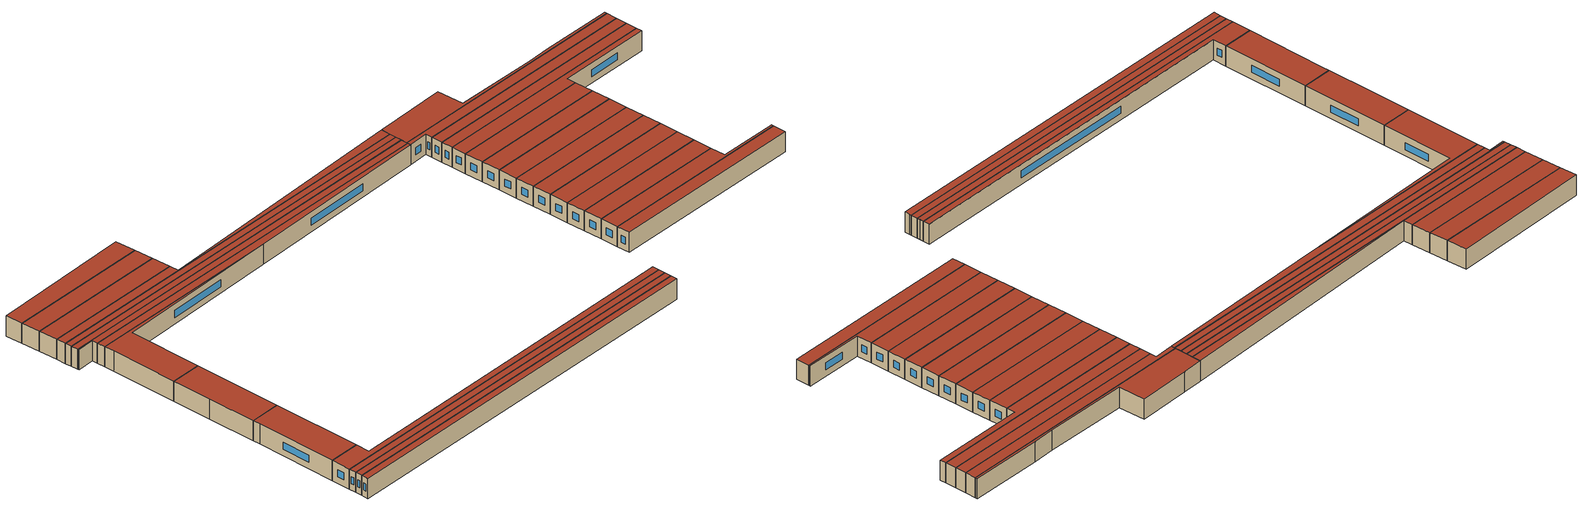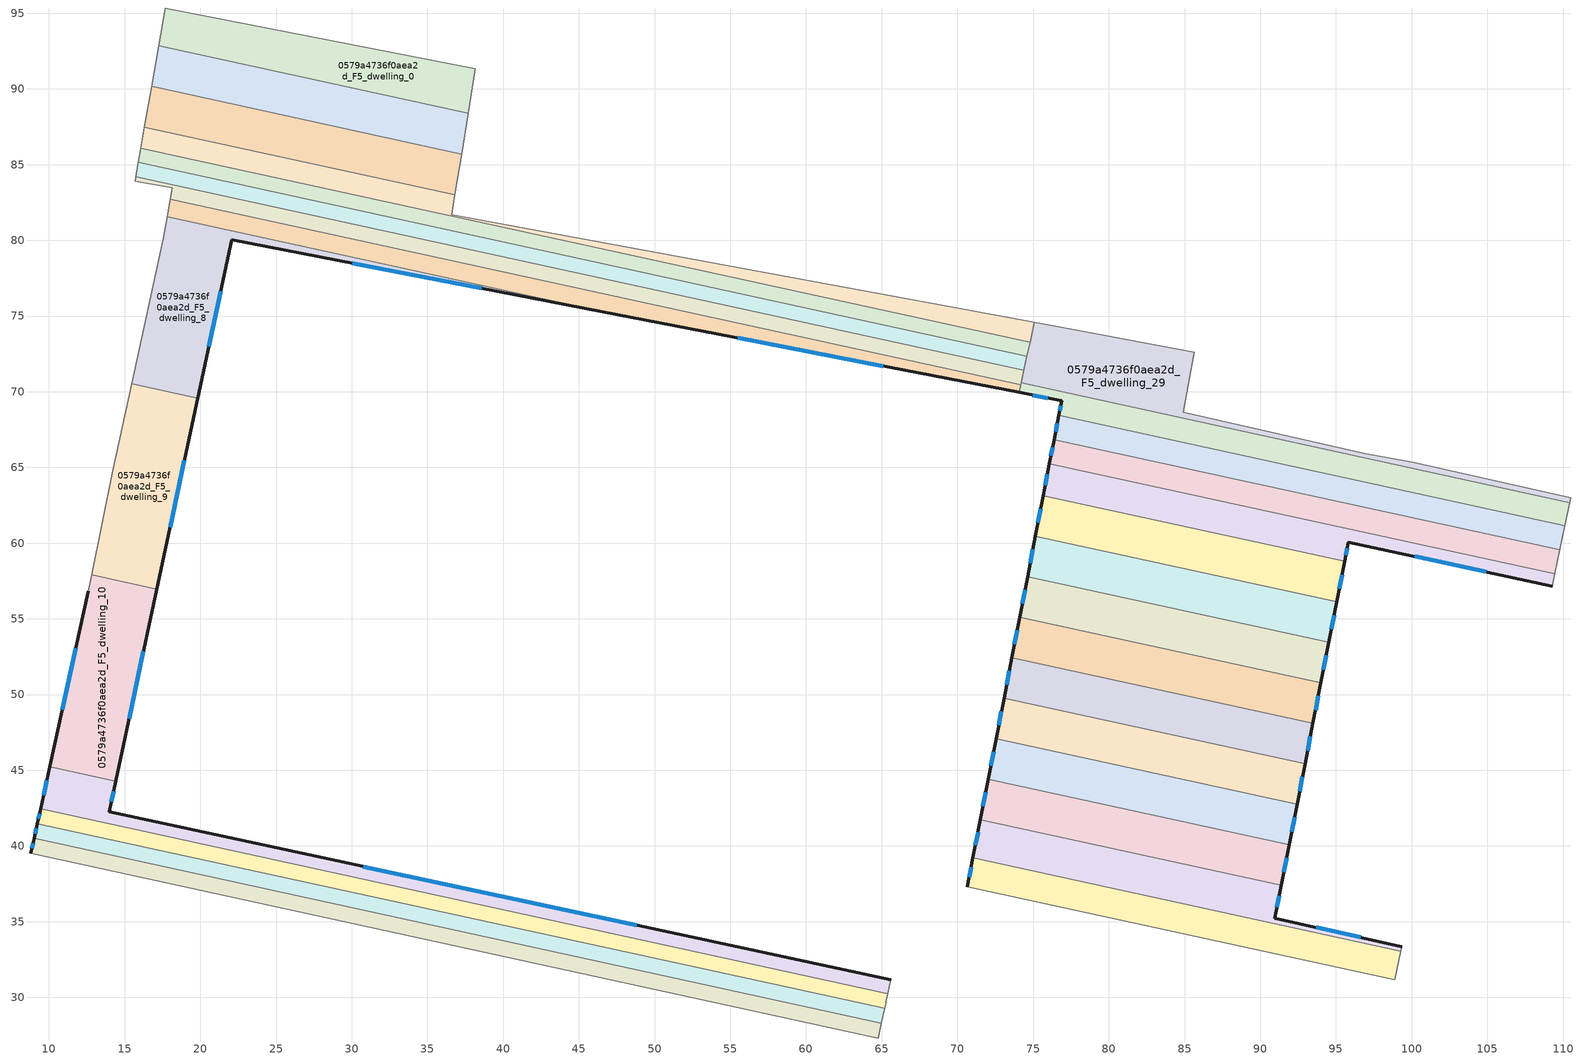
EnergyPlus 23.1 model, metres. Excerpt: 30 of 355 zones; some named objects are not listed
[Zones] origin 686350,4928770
0579a4736f0aea2d_F5_dwelling_0
 floor to 0579a4736f0aea2d_F4_dwelling_0 (EU_floor_Construction): 38.16,91.35 37.69,88.41 17.25,92.87 17.68,95.35 z15
 wall to 0579a4736f0aea2d_F5_dwelling_1 (EU_wall_Construction): 17.25,92.87 37.69,88.41 z15:18
 wall adiabatic (EU_wall_Construction): 37.69,88.41 38.16,91.35 17.68,95.35 17.25,92.87 z15:18
 roof outside (EU_roof_Construction): 37.69,88.41 38.16,91.35 17.68,95.35 17.25,92.87 z18
0579a4736f0aea2d_F5_dwelling_1
 floor to 0579a4736f0aea2d_F4_dwelling_1 (EU_floor_Construction): 37.69,88.41 37.25,85.7 16.78,90.17 17.25,92.87 z15
 wall to 0579a4736f0aea2d_F5_dwelling_2 (EU_wall_Construction): 16.78,90.17 37.25,85.7 z15:18
 wall adiabatic (EU_wall_Construction): 17.25,92.87 16.78,90.17 / 37.25,85.7 37.69,88.41 z15:18
 roof outside (EU_roof_Construction): 37.25,85.7 37.69,88.41 17.25,92.87 16.78,90.17 z18
0579a4736f0aea2d_F5_dwelling_10
 floor to 0579a4736f0aea2d_F4_dwelling_10 (EU_floor_Construction): 17.13,56.97 14.41,44.29 10.06,45.24 12.6,56.82 12.82,57.91 z15
 wall outside (EU_wall_Construction): 14.41,44.29 17.13,56.97 / 12.6,56.82 10.06,45.24 z15:18
 wall adiabatic (EU_wall_Construction): 12.82,57.91 12.6,56.82 z15:18
 wall to 0579a4736f0aea2d_F5_dwelling_9 (EU_wall_Construction): 17.13,56.97 12.82,57.91 z15:18
 wall to 0579a4736f0aea2d_F5_dwelling_11 (EU_wall_Construction): 10.06,45.24 14.41,44.29 z15:18
 window (EU_Window_Construction): 15.29,48.41 16.24,52.85 / 11.77,53.05 10.88,49 z15.98:17.02
 roof outside (EU_roof_Construction): 14.41,44.29 17.13,56.97 12.82,57.91 12.6,56.82 10.06,45.24 z18
0579a4736f0aea2d_F5_dwelling_11
 floor to 0579a4736f0aea2d_F4_dwelling_11 (EU_floor_Construction): 65.61,31.16 65.41,30.25 9.44,42.46 10.06,45.24 14.41,44.29 13.97,42.25 z15
 wall outside (EU_wall_Construction): 10.06,45.24 9.44,42.46 / 65.61,31.16 13.97,42.25 14.41,44.29 z15:18
 wall to 0579a4736f0aea2d_F5_dwelling_12 (EU_wall_Construction): 9.44,42.46 65.41,30.25 z15:18
 wall to 0579a4736f0aea2d_F5_dwelling_48 (EU_wall_Construction): 65.41,30.25 65.61,31.16 z15:18
 window (EU_Window_Construction): 9.86,44.33 9.64,43.36 / 14.11,42.91 14.26,43.62 / 48.81,34.77 30.76,38.64 z15.98:17.02
 roof outside (EU_roof_Construction): 65.41,30.25 65.61,31.16 13.97,42.25 14.41,44.29 10.06,45.24 9.44,42.46 z18
0579a4736f0aea2d_F5_dwelling_12
 floor to 0579a4736f0aea2d_F4_dwelling_12 (EU_floor_Construction): 65.41,30.25 65.2,29.27 9.23,41.48 9.44,42.46 z15
 wall outside (EU_wall_Construction): 9.44,42.46 9.23,41.48 z15:18
 wall to 0579a4736f0aea2d_F5_dwelling_13 (EU_wall_Construction): 9.23,41.48 65.2,29.27 z15:18
 wall to 0579a4736f0aea2d_F5_dwelling_49 (EU_wall_Construction): 65.2,29.27 65.28,29.67 z15:18
 wall to 0579a4736f0aea2d_F5_dwelling_48 (EU_wall_Construction): 65.28,29.68 65.41,30.25 z15:18
 window (EU_Window_Construction): 9.38,42.14 9.3,41.8 z15.98:17.02
 roof outside (EU_roof_Construction): 65.2,29.27 65.41,30.25 9.44,42.46 9.23,41.48 z18
0579a4736f0aea2d_F5_dwelling_13
 floor to 0579a4736f0aea2d_F4_dwelling_13 (EU_floor_Construction): 65.2,29.27 64.98,28.29 9.02,40.5 9.23,41.48 z15
 wall outside (EU_wall_Construction): 9.23,41.48 9.02,40.5 z15:18
 wall to 0579a4736f0aea2d_F5_dwelling_14 (EU_wall_Construction): 9.02,40.5 64.98,28.29 z15:18
 wall to 0579a4736f0aea2d_F5_dwelling_49 (EU_wall_Construction): 64.98,28.29 65.2,29.27 z15:18
 window (EU_Window_Construction): 9.16,41.16 9.09,40.82 z15.98:17.02
 roof outside (EU_roof_Construction): 64.98,28.29 65.2,29.27 9.23,41.48 9.02,40.5 z18
0579a4736f0aea2d_F5_dwelling_14
 floor to 0579a4736f0aea2d_F4_dwelling_14 (EU_floor_Construction): 64.98,28.29 64.77,27.32 8.8,39.52 9.02,40.5 z15
 wall outside (EU_wall_Construction): 9.02,40.5 8.8,39.52 z15:18
 wall to 0579a4736f0aea2d_F5_dwelling_15 (EU_wall_Construction): 8.8,39.52 64.77,27.32 z15:18
 wall to 0579a4736f0aea2d_F5_dwelling_50 (EU_wall_Construction): 64.77,27.32 64.91,27.97 z15:18
 wall to 0579a4736f0aea2d_F5_dwelling_49 (EU_wall_Construction): 64.91,27.97 64.98,28.29 z15:18
 window (EU_Window_Construction): 8.95,40.18 8.87,39.84 z15.98:17.02
 roof outside (EU_roof_Construction): 64.77,27.32 64.98,28.29 9.02,40.5 8.8,39.52 z18
0579a4736f0aea2d_F5_dwelling_2
 floor to 0579a4736f0aea2d_F4_dwelling_2 (EU_floor_Construction): 37.25,85.7 36.82,83 16.31,87.47 16.78,90.17 z15
 wall to 0579a4736f0aea2d_F5_dwelling_3 (EU_wall_Construction): 16.31,87.47 36.82,83 z15:18
 wall adiabatic (EU_wall_Construction): 16.78,90.17 16.31,87.47 / 36.82,83 37.25,85.7 z15:18
 roof outside (EU_roof_Construction): 36.82,83 37.25,85.7 16.78,90.17 16.31,87.47 z18
0579a4736f0aea2d_F5_dwelling_29
 floor to 0579a4736f0aea2d_F4_dwelling_29 (EU_floor_Construction): 110.51,63 110.44,62.68 74.21,70.58 75.08,74.6 78.08,74.04 85.65,72.62 84.92,68.66 96.97,65.89 100.09,65.36 z15
 wall adiabatic (EU_wall_Construction): 110.44,62.68 110.51,63 100.09,65.36 96.97,65.89 84.92,68.66 85.65,72.62 78.08,74.04 75.08,74.6 z15:18
 wall to 0579a4736f0aea2d_F5_dwelling_30 (EU_wall_Construction): 74.21,70.58 110.44,62.68 z15:18
 wall to 0579a4736f0aea2d_F5_dwelling_3 (EU_wall_Construction): 75.08,74.6 74.8,73.28 z15:18
 wall to 0579a4736f0aea2d_F5_dwelling_6 (EU_wall_Construction): 74.39,71.42 74.21,70.58 z15:18
 wall to 0579a4736f0aea2d_F5_dwelling_5 (EU_wall_Construction): 74.59,72.35 74.39,71.42 z15:18
 wall to 0579a4736f0aea2d_F5_dwelling_4 (EU_wall_Construction): 74.8,73.28 74.59,72.35 z15:18
 roof outside (EU_roof_Construction): 110.44,62.68 110.51,63 100.09,65.36 96.97,65.89 84.92,68.66 85.65,72.62 78.08,74.04 75.08,74.6 74.21,70.58 z18
0579a4736f0aea2d_F5_dwelling_3
 floor to 0579a4736f0aea2d_F4_dwelling_3 (EU_floor_Construction): 75.08,74.6 74.8,73.28 16.07,86.09 16.31,87.47 36.82,83 36.61,81.7 z15
 wall adiabatic (EU_wall_Construction): 16.31,87.47 16.07,86.09 / 75.08,74.6 36.61,81.7 36.82,83 z15:18
 wall to 0579a4736f0aea2d_F5_dwelling_4 (EU_wall_Construction): 16.07,86.09 74.8,73.28 z15:18
 roof outside (EU_roof_Construction): 74.8,73.28 75.08,74.6 36.61,81.7 36.82,83 16.31,87.47 16.07,86.09 z18
0579a4736f0aea2d_F5_dwelling_30
 floor to 0579a4736f0aea2d_F4_dwelling_30 (EU_floor_Construction): 110.44,62.68 110.12,61.14 76.7,68.43 76.89,69.41 74.07,69.95 74.21,70.58 z15
 wall outside (EU_wall_Construction): 74.07,69.95 76.89,69.41 76.7,68.43 z15:18
 wall adiabatic (EU_wall_Construction): 110.12,61.14 110.44,62.68 z15:18
 wall to 0579a4736f0aea2d_F5_dwelling_31 (EU_wall_Construction): 76.7,68.43 110.12,61.14 z15:18
 wall to 0579a4736f0aea2d_F5_dwelling_7 (EU_wall_Construction): 74.18,70.45 74.07,69.95 z15:18
 wall to 0579a4736f0aea2d_F5_dwelling_6 (EU_wall_Construction): 74.21,70.58 74.18,70.45 z15:18
 window (EU_Window_Construction): 74.99,69.78 75.97,69.58 / 76.82,69.09 76.76,68.75 z15.98:17.02
 roof outside (EU_roof_Construction): 110.12,61.14 110.44,62.68 74.21,70.58 74.07,69.95 76.89,69.41 76.7,68.43 z18
0579a4736f0aea2d_F5_dwelling_31
 floor to 0579a4736f0aea2d_F4_dwelling_31 (EU_floor_Construction): 110.12,61.14 109.79,59.55 76.39,66.84 76.7,68.43 z15
 wall outside (EU_wall_Construction): 76.7,68.43 76.39,66.84 z15:18
 wall adiabatic (EU_wall_Construction): 109.79,59.55 110.12,61.14 z15:18
 wall to 0579a4736f0aea2d_F5_dwelling_32 (EU_wall_Construction): 76.39,66.84 109.79,59.55 z15:18
 window (EU_Window_Construction): 76.6,67.92 76.49,67.36 z15.98:17.02
 roof outside (EU_roof_Construction): 109.79,59.55 110.12,61.14 76.7,68.43 76.39,66.84 z18
0579a4736f0aea2d_F5_dwelling_32
 floor to 0579a4736f0aea2d_F4_dwelling_32 (EU_floor_Construction): 109.79,59.55 109.46,57.97 76.08,65.25 76.39,66.84 z15
 wall outside (EU_wall_Construction): 76.39,66.84 76.08,65.25 z15:18
 wall adiabatic (EU_wall_Construction): 109.46,57.97 109.79,59.55 z15:18
 wall to 0579a4736f0aea2d_F5_dwelling_33 (EU_wall_Construction): 76.08,65.25 109.46,57.97 z15:18
 window (EU_Window_Construction): 76.29,66.32 76.18,65.77 z15.98:17.02
 roof outside (EU_roof_Construction): 109.46,57.97 109.79,59.55 76.39,66.84 76.08,65.25 z18
0579a4736f0aea2d_F5_dwelling_33
 floor to 0579a4736f0aea2d_F4_dwelling_33 (EU_floor_Construction): 109.46,57.97 109.3,57.16 95.83,60.07 95.58,58.79 75.67,63.14 76.08,65.25 z15
 wall outside (EU_wall_Construction): 76.08,65.25 75.67,63.14 / 95.58,58.79 95.83,60.07 109.3,57.16 z15:18
 wall to 0579a4736f0aea2d_F5_dwelling_34 (EU_wall_Construction): 75.67,63.14 95.58,58.79 z15:18
 wall adiabatic (EU_wall_Construction): 109.3,57.16 109.46,57.97 z15:18
 window (EU_Window_Construction): 75.95,64.56 75.8,63.82 / 100.21,59.12 104.92,58.1 / 95.66,59.21 95.75,59.65 z15.98:17.02
 roof outside (EU_roof_Construction): 109.3,57.16 109.46,57.97 76.08,65.25 75.67,63.14 95.58,58.79 95.83,60.07 z18
0579a4736f0aea2d_F5_dwelling_34
 floor to 0579a4736f0aea2d_F4_dwelling_34 (EU_floor_Construction): 95.58,58.79 95.05,56.12 75.15,60.46 75.67,63.14 z15
 wall outside (EU_wall_Construction): 95.05,56.12 95.58,58.79 / 75.67,63.14 75.15,60.46 z15:18
 wall to 0579a4736f0aea2d_F5_dwelling_35 (EU_wall_Construction): 75.15,60.46 95.05,56.12 z15:18
 window (EU_Window_Construction): 95.22,56.99 95.41,57.93 / 75.5,62.27 75.32,61.33 z15.98:17.02
 roof outside (EU_roof_Construction): 95.05,56.12 95.58,58.79 75.67,63.14 75.15,60.46 z18
0579a4736f0aea2d_F5_dwelling_35
 floor to 0579a4736f0aea2d_F4_dwelling_35 (EU_floor_Construction): 95.05,56.12 94.53,53.45 74.63,57.79 75.15,60.46 z15
 wall outside (EU_wall_Construction): 94.53,53.45 95.05,56.12 / 75.15,60.46 74.63,57.79 z15:18
 wall to 0579a4736f0aea2d_F5_dwelling_36 (EU_wall_Construction): 74.63,57.79 94.53,53.45 z15:18
 window (EU_Window_Construction): 94.7,54.32 94.88,55.25 / 74.98,59.6 74.8,58.66 z15.98:17.02
 roof outside (EU_roof_Construction): 94.53,53.45 95.05,56.12 75.15,60.46 74.63,57.79 z18
0579a4736f0aea2d_F5_dwelling_36
 floor to 0579a4736f0aea2d_F4_dwelling_36 (EU_floor_Construction): 94.53,53.45 94.01,50.78 74.12,55.12 74.63,57.79 z15
 wall outside (EU_wall_Construction): 94.01,50.78 94.53,53.45 / 74.63,57.79 74.12,55.12 z15:18
 wall to 0579a4736f0aea2d_F5_dwelling_37 (EU_wall_Construction): 74.12,55.12 94.01,50.78 z15:18
 window (EU_Window_Construction): 94.18,51.65 94.36,52.58 / 74.47,56.92 74.28,55.99 z15.98:17.02
 roof outside (EU_roof_Construction): 94.01,50.78 94.53,53.45 74.63,57.79 74.12,55.12 z18
0579a4736f0aea2d_F5_dwelling_37
 floor to 0579a4736f0aea2d_F4_dwelling_37 (EU_floor_Construction): 94.01,50.78 93.48,48.11 73.6,52.45 74.12,55.12 z15
 wall outside (EU_wall_Construction): 93.48,48.11 94.01,50.78 / 74.12,55.12 73.6,52.45 z15:18
 wall to 0579a4736f0aea2d_F5_dwelling_38 (EU_wall_Construction): 73.6,52.45 93.48,48.11 z15:18
 window (EU_Window_Construction): 93.66,48.98 93.84,49.91 / 73.95,54.25 73.77,53.31 z15.98:17.02
 roof outside (EU_roof_Construction): 93.48,48.11 94.01,50.78 74.12,55.12 73.6,52.45 z18
0579a4736f0aea2d_F5_dwelling_38
 floor to 0579a4736f0aea2d_F4_dwelling_38 (EU_floor_Construction): 93.48,48.11 92.96,45.43 73.08,49.77 73.6,52.45 z15
 wall outside (EU_wall_Construction): 92.96,45.43 93.48,48.11 / 73.6,52.45 73.08,49.77 z15:18
 wall to 0579a4736f0aea2d_F5_dwelling_39 (EU_wall_Construction): 73.08,49.77 92.96,45.43 z15:18
 window (EU_Window_Construction): 93.13,46.3 93.31,47.24 / 73.43,51.58 73.25,50.64 z15.98:17.02
 roof outside (EU_roof_Construction): 92.96,45.43 93.48,48.11 73.6,52.45 73.08,49.77 z18
0579a4736f0aea2d_F5_dwelling_39
 floor to 0579a4736f0aea2d_F4_dwelling_39 (EU_floor_Construction): 92.96,45.43 92.44,42.76 72.56,47.09 73.08,49.77 z15
 wall outside (EU_wall_Construction): 92.44,42.76 92.96,45.43 / 73.08,49.77 72.56,47.09 z15:18
 wall to 0579a4736f0aea2d_F5_dwelling_40 (EU_wall_Construction): 72.56,47.09 92.44,42.76 z15:18
 window (EU_Window_Construction): 92.61,43.63 92.79,44.56 / 72.91,48.9 72.73,47.97 z15.98:17.02
 roof outside (EU_roof_Construction): 92.44,42.76 92.96,45.43 73.08,49.77 72.56,47.09 z18
0579a4736f0aea2d_F5_dwelling_4
 floor to 0579a4736f0aea2d_F4_dwelling_4 (EU_floor_Construction): 74.8,73.28 74.59,72.35 15.9,85.15 16.07,86.09 z15
 wall to 0579a4736f0aea2d_F5_dwelling_5 (EU_wall_Construction): 15.9,85.15 74.59,72.35 z15:18
 wall adiabatic (EU_wall_Construction): 16.07,86.09 15.9,85.15 z15:18
 roof outside (EU_roof_Construction): 74.59,72.35 74.8,73.28 16.07,86.09 15.9,85.15 z18
0579a4736f0aea2d_F5_dwelling_40
 floor to 0579a4736f0aea2d_F4_dwelling_40 (EU_floor_Construction): 92.44,42.76 91.92,40.08 72.04,44.42 72.56,47.09 z15
 wall outside (EU_wall_Construction): 91.92,40.08 92.44,42.76 / 72.56,47.09 72.04,44.42 z15:18
 wall to 0579a4736f0aea2d_F5_dwelling_41 (EU_wall_Construction): 72.04,44.42 91.92,40.08 z15:18
 window (EU_Window_Construction): 92.09,40.95 92.27,41.89 / 72.39,46.23 72.21,45.29 z15.98:17.02
 roof outside (EU_roof_Construction): 91.92,40.08 92.44,42.76 72.56,47.09 72.04,44.42 z18
0579a4736f0aea2d_F5_dwelling_41
 floor to 0579a4736f0aea2d_F4_dwelling_41 (EU_floor_Construction): 91.92,40.08 91.39,37.41 71.52,41.74 72.04,44.42 z15
 wall outside (EU_wall_Construction): 91.39,37.41 91.92,40.08 / 72.04,44.42 71.52,41.74 z15:18
 wall to 0579a4736f0aea2d_F5_dwelling_42 (EU_wall_Construction): 71.52,41.74 91.39,37.41 z15:18
 window (EU_Window_Construction): 91.56,38.28 91.74,39.21 / 71.87,43.55 71.69,42.61 z15.98:17.02
 roof outside (EU_roof_Construction): 91.39,37.41 91.92,40.08 72.04,44.42 71.52,41.74 z18
0579a4736f0aea2d_F5_dwelling_42
 floor to 0579a4736f0aea2d_F4_dwelling_42 (EU_floor_Construction): 99.36,33.34 99.29,33.04 71.03,39.21 71.52,41.74 91.39,37.41 90.97,35.24 z15
 wall outside (EU_wall_Construction): 71.52,41.74 71.03,39.21 / 99.36,33.34 90.97,35.24 91.39,37.41 z15:18
 wall adiabatic (EU_wall_Construction): 99.29,33.04 99.36,33.34 z15:18
 wall to 0579a4736f0aea2d_F5_dwelling_43 (EU_wall_Construction): 71.03,39.21 99.29,33.04 z15:18
 window (EU_Window_Construction): 71.36,40.92 71.19,40.03 / 91.1,35.94 91.25,36.7 / 96.63,33.95 93.69,34.62 z15.98:17.02
 roof outside (EU_roof_Construction): 99.29,33.04 99.36,33.34 90.97,35.24 91.39,37.41 71.52,41.74 71.03,39.21 z18
0579a4736f0aea2d_F5_dwelling_43
 floor to 0579a4736f0aea2d_F4_dwelling_43 (EU_floor_Construction): 99.29,33.04 98.87,31.17 70.67,37.32 71.03,39.21 z15
 wall outside (EU_wall_Construction): 71.03,39.21 70.67,37.32 z15:18
 wall adiabatic (EU_wall_Construction): 98.87,31.17 99.29,33.04 z15:18
 wall to 0579a4736f0aea2d_F5_dwelling_44 (EU_wall_Construction): 70.67,37.32 98.87,31.17 z15:18
 window (EU_Window_Construction): 70.91,38.59 70.78,37.93 z15.98:17.02
 roof outside (EU_roof_Construction): 98.87,31.17 99.29,33.04 71.03,39.21 70.67,37.32 z18
0579a4736f0aea2d_F5_dwelling_5
 floor to 0579a4736f0aea2d_F4_dwelling_5 (EU_floor_Construction): 74.59,72.35 74.39,71.42 15.74,84.21 15.9,85.15 z15
 wall to 0579a4736f0aea2d_F5_dwelling_6 (EU_wall_Construction): 15.74,84.21 74.39,71.42 z15:18
 wall adiabatic (EU_wall_Construction): 15.9,85.15 15.74,84.21 z15:18
 roof outside (EU_roof_Construction): 74.39,71.42 74.59,72.35 15.9,85.15 15.74,84.21 z18
0579a4736f0aea2d_F5_dwelling_6
 floor to 0579a4736f0aea2d_F4_dwelling_6 (EU_floor_Construction): 74.39,71.42 74.18,70.45 18.02,82.7 18.16,83.49 15.69,83.92 15.74,84.21 z15
 wall adiabatic (EU_wall_Construction): 15.74,84.21 15.69,83.92 18.16,83.49 18.02,82.7 z15:18
 wall to 0579a4736f0aea2d_F5_dwelling_7 (EU_wall_Construction): 18.02,82.7 74.18,70.45 z15:18
 roof outside (EU_roof_Construction): 74.18,70.45 74.39,71.42 15.74,84.21 15.69,83.92 18.16,83.49 18.02,82.7 z18
0579a4736f0aea2d_F5_dwelling_7
 floor to 0579a4736f0aea2d_F4_dwelling_7 (EU_floor_Construction): 74.18,70.45 74.07,69.95 46.54,75.3 17.82,81.56 18.02,82.7 z15
 wall outside (EU_wall_Construction): 46.54,75.3 74.07,69.95 z15:18
 wall adiabatic (EU_wall_Construction): 18.02,82.7 17.82,81.56 z15:18
 wall to 0579a4736f0aea2d_F5_dwelling_8 (EU_wall_Construction): 17.82,81.56 46.54,75.3 z15:18
 window (EU_Window_Construction): 55.49,73.56 65.12,71.69 z15.98:17.02
 roof outside (EU_roof_Construction): 74.07,69.95 74.18,70.45 18.02,82.7 17.82,81.56 46.54,75.3 z18
0579a4736f0aea2d_F5_dwelling_8
 floor to 0579a4736f0aea2d_F4_dwelling_8 (EU_floor_Construction): 46.54,75.3 22.08,80.05 19.83,69.57 15.47,70.52 17.56,80.11 17.82,81.56 z15
 wall outside (EU_wall_Construction): 19.83,69.57 22.08,80.05 46.54,75.3 z15:18
 wall adiabatic (EU_wall_Construction): 17.82,81.56 17.56,80.11 15.47,70.52 z15:18
 wall to 0579a4736f0aea2d_F5_dwelling_9 (EU_wall_Construction): 15.47,70.52 19.83,69.57 z15:18
 window (EU_Window_Construction): 30.03,78.5 38.58,76.84 / 20.56,72.97 21.35,76.64 z15.98:17.02
 roof outside (EU_roof_Construction): 46.54,75.3 17.82,81.56 17.56,80.11 15.47,70.52 19.83,69.57 22.08,80.05 z18
0579a4736f0aea2d_F5_dwelling_9
 floor to 0579a4736f0aea2d_F4_dwelling_9 (EU_floor_Construction): 19.83,69.57 17.13,56.97 12.82,57.91 14.23,64.78 15.47,70.52 z15
 wall outside (EU_wall_Construction): 17.13,56.97 19.83,69.57 z15:18
 wall adiabatic (EU_wall_Construction): 15.47,70.52 14.23,64.78 12.82,57.91 z15:18
 window (EU_Window_Construction): 18.01,61.07 18.95,65.47 z15.98:17.02
 roof outside (EU_roof_Construction): 17.13,56.97 19.83,69.57 15.47,70.52 14.23,64.78 12.82,57.91 z18
[Building]
EU S2 Campaign: North Axis=0; Terrain=City; Solar Distribution=FullExterior
[Site:Location]
Bologna: Latitude=44.5; Longitude=11.25; Time Zone=1; Elevation=37
[SizingPeriod:WeatherFileDays]
AnnualSizingPeriod: Begin Month=1; Begin Day of Month=1; End Month=12; End Day of Month=31; Day of Week for Start Day=Monday; Use Weather File Daylight Saving Period=No; Use Weather File Rain and Snow Indicators=No
[MATERIAL]
EU_InternalMass_Material: Roughness=MediumRough; Thickness=0.1; Conductivity=1; Density=1800; Specific Heat=900; Thermal Absorptance=0.9; Solar Absorptance=0.7; Visible Absorptance=0.7
[MATERIAL:NOMASS] Roughness=MediumRough; Thermal Absorptance=0.9; Solar Absorptance=0.7; Visible Absorptance=0.7
Name | Thermal Resistance
EU_wall_NoMass | 0.905828
EU_roof_NoMass | 0.37593
EU_floor_NoMass | 0.67114
[WINDOWMATERIAL:SIMPLEGLAZINGSYSTEM]
EU_Window_SimpleGlazing: UFactor=4.52486; Solar Heat Gain Coefficient=0.85; Visible Transmittance=0.85
[CONSTRUCTION]
EU_wall_Construction: EU_wall_NoMass
EU_roof_Construction: EU_roof_NoMass
EU_floor_Construction: EU_floor_NoMass
EU_Window_Construction: EU_Window_SimpleGlazing
EU_InternalMass_Construction: EU_InternalMass_Material
[ZONE] Type=1; Multiplier=1; Ceiling Height=autocalculate; Floor Area=autocalculate; Part of Total Floor Area=Yes
Name | Volume
0579a4736f0aea2d_F5_dwelling_0 | 172.006
0579a4736f0aea2d_F5_dwelling_1 | 172.062
0579a4736f0aea2d_F5_dwelling_10 | 172.054
0579a4736f0aea2d_F5_dwelling_11 | 172.039
0579a4736f0aea2d_F5_dwelling_12 | 172.022
0579a4736f0aea2d_F5_dwelling_13 | 172.146
0579a4736f0aea2d_F5_dwelling_14 | 172.048
0579a4736f0aea2d_F5_dwelling_2 | 172.035
0579a4736f0aea2d_F5_dwelling_29 | 166.238
0579a4736f0aea2d_F5_dwelling_3 | 172.005
0579a4736f0aea2d_F5_dwelling_30 | 166.34
0579a4736f0aea2d_F5_dwelling_31 | 166.347
0579a4736f0aea2d_F5_dwelling_32 | 166.297
0579a4736f0aea2d_F5_dwelling_33 | 166.296
0579a4736f0aea2d_F5_dwelling_34 | 166.304
0579a4736f0aea2d_F5_dwelling_35 | 166.26
0579a4736f0aea2d_F5_dwelling_36 | 166.288
0579a4736f0aea2d_F5_dwelling_37 | 166.32
0579a4736f0aea2d_F5_dwelling_38 | 166.264
0579a4736f0aea2d_F5_dwelling_39 | 166.355
0579a4736f0aea2d_F5_dwelling_4 | 172.012
0579a4736f0aea2d_F5_dwelling_40 | 166.252
0579a4736f0aea2d_F5_dwelling_41 | 166.339
0579a4736f0aea2d_F5_dwelling_42 | 166.25
0579a4736f0aea2d_F5_dwelling_43 | 166.301
0579a4736f0aea2d_F5_dwelling_5; 0579a4736f0aea2d_F5_dwelling_9 | 172.052
0579a4736f0aea2d_F5_dwelling_6 | 172.03
0579a4736f0aea2d_F5_dwelling_7 | 171.987
0579a4736f0aea2d_F5_dwelling_8 | 172.083
[INTERNALMASS] Construction=EU_InternalMass_Construction
Name | Zone or ZoneList | Surface Area
0579a4736f0aea2d_F5_dwelling_0_EU_InternalMass | 0579a4736f0aea2d_F5_dwelling_0 | 57.3349
0579a4736f0aea2d_F5_dwelling_1_EU_InternalMass | 0579a4736f0aea2d_F5_dwelling_1 | 57.3539
0579a4736f0aea2d_F5_dwelling_2_EU_InternalMass | 0579a4736f0aea2d_F5_dwelling_2 | 57.3453
0579a4736f0aea2d_F5_dwelling_3_EU_InternalMass | 0579a4736f0aea2d_F5_dwelling_3 | 57.3347
0579a4736f0aea2d_F5_dwelling_4_EU_InternalMass | 0579a4736f0aea2d_F5_dwelling_4 | 57.3374
0579a4736f0aea2d_F5_dwelling_5_EU_InternalMass | 0579a4736f0aea2d_F5_dwelling_5 | 57.351
0579a4736f0aea2d_F5_dwelling_6_EU_InternalMass | 0579a4736f0aea2d_F5_dwelling_6 | 57.3432
0579a4736f0aea2d_F5_dwelling_7_EU_InternalMass | 0579a4736f0aea2d_F5_dwelling_7 | 57.3289
0579a4736f0aea2d_F5_dwelling_8_EU_InternalMass | 0579a4736f0aea2d_F5_dwelling_8 | 57.361
0579a4736f0aea2d_F5_dwelling_9_EU_InternalMass | 0579a4736f0aea2d_F5_dwelling_9 | 57.3504
0579a4736f0aea2d_F5_dwelling_10_EU_InternalMass | 0579a4736f0aea2d_F5_dwelling_10 | 57.3512
0579a4736f0aea2d_F5_dwelling_11_EU_InternalMass | 0579a4736f0aea2d_F5_dwelling_11 | 57.3464
0579a4736f0aea2d_F5_dwelling_12_EU_InternalMass | 0579a4736f0aea2d_F5_dwelling_12 | 57.3405
0579a4736f0aea2d_F5_dwelling_13_EU_InternalMass | 0579a4736f0aea2d_F5_dwelling_13 | 57.3817
0579a4736f0aea2d_F5_dwelling_14_EU_InternalMass | 0579a4736f0aea2d_F5_dwelling_14 | 57.3492
0579a4736f0aea2d_F5_dwelling_29_EU_InternalMass | 0579a4736f0aea2d_F5_dwelling_29 | 55.4126
0579a4736f0aea2d_F5_dwelling_30_EU_InternalMass | 0579a4736f0aea2d_F5_dwelling_30 | 55.4463
0579a4736f0aea2d_F5_dwelling_31_EU_InternalMass | 0579a4736f0aea2d_F5_dwelling_31 | 55.449
0579a4736f0aea2d_F5_dwelling_32_EU_InternalMass | 0579a4736f0aea2d_F5_dwelling_32 | 55.4325
0579a4736f0aea2d_F5_dwelling_33_EU_InternalMass | 0579a4736f0aea2d_F5_dwelling_33 | 55.4317
0579a4736f0aea2d_F5_dwelling_34_EU_InternalMass | 0579a4736f0aea2d_F5_dwelling_34 | 55.4346
0579a4736f0aea2d_F5_dwelling_35_EU_InternalMass | 0579a4736f0aea2d_F5_dwelling_35 | 55.4199
0579a4736f0aea2d_F5_dwelling_36_EU_InternalMass | 0579a4736f0aea2d_F5_dwelling_36 | 55.4294
0579a4736f0aea2d_F5_dwelling_37_EU_InternalMass | 0579a4736f0aea2d_F5_dwelling_37 | 55.4398
0579a4736f0aea2d_F5_dwelling_38_EU_InternalMass | 0579a4736f0aea2d_F5_dwelling_38 | 55.4216
0579a4736f0aea2d_F5_dwelling_39_EU_InternalMass | 0579a4736f0aea2d_F5_dwelling_39 | 55.4518
0579a4736f0aea2d_F5_dwelling_40_EU_InternalMass | 0579a4736f0aea2d_F5_dwelling_40 | 55.4172
0579a4736f0aea2d_F5_dwelling_41_EU_InternalMass | 0579a4736f0aea2d_F5_dwelling_41 | 55.4465
0579a4736f0aea2d_F5_dwelling_42_EU_InternalMass | 0579a4736f0aea2d_F5_dwelling_42 | 55.4168
0579a4736f0aea2d_F5_dwelling_43_EU_InternalMass | 0579a4736f0aea2d_F5_dwelling_43 | 55.4334
[OTHEREQUIPMENT] Fuel Type=Electricity; Design Level Calculation Method=Watts/Area; Power per Zone Floor Area=1; Fraction Latent=0; Fraction Radiant=0; Fraction Lost=0; Carbon Dioxide Generation Rate=0; EndUse Subcategory=EU_Step8_InternalGains
Name | Zone or ZoneList or Space or SpaceList | Schedule
EU_Step8_InternalGain_0579a4736f0aea2d_F5_dwelling_0_f000 | 0579a4736f0aea2d_F5_dwelling_0 | EU_Step8_GainSchedule_0579a4736f0aea2d_F5_dwelling_0_f000
EU_Step8_InternalGain_0579a4736f0aea2d_F5_dwelling_1_f000 | 0579a4736f0aea2d_F5_dwelling_1 | EU_Step8_GainSchedule_0579a4736f0aea2d_F5_dwelling_1_f000
EU_Step8_InternalGain_0579a4736f0aea2d_F5_dwelling_2_f000 | 0579a4736f0aea2d_F5_dwelling_2 | EU_Step8_GainSchedule_0579a4736f0aea2d_F5_dwelling_2_f000
EU_Step8_InternalGain_0579a4736f0aea2d_F5_dwelling_3_f000 | 0579a4736f0aea2d_F5_dwelling_3 | EU_Step8_GainSchedule_0579a4736f0aea2d_F5_dwelling_3_f000
EU_Step8_InternalGain_0579a4736f0aea2d_F5_dwelling_4_f000 | 0579a4736f0aea2d_F5_dwelling_4 | EU_Step8_GainSchedule_0579a4736f0aea2d_F5_dwelling_4_f000
EU_Step8_InternalGain_0579a4736f0aea2d_F5_dwelling_5_f000 | 0579a4736f0aea2d_F5_dwelling_5 | EU_Step8_GainSchedule_0579a4736f0aea2d_F5_dwelling_5_f000
EU_Step8_InternalGain_0579a4736f0aea2d_F5_dwelling_6_f000 | 0579a4736f0aea2d_F5_dwelling_6 | EU_Step8_GainSchedule_0579a4736f0aea2d_F5_dwelling_6_f000
EU_Step8_InternalGain_0579a4736f0aea2d_F5_dwelling_7_f000 | 0579a4736f0aea2d_F5_dwelling_7 | EU_Step8_GainSchedule_0579a4736f0aea2d_F5_dwelling_7_f000
EU_Step8_InternalGain_0579a4736f0aea2d_F5_dwelling_8_f000 | 0579a4736f0aea2d_F5_dwelling_8 | EU_Step8_GainSchedule_0579a4736f0aea2d_F5_dwelling_8_f000
EU_Step8_InternalGain_0579a4736f0aea2d_F5_dwelling_9_f000 | 0579a4736f0aea2d_F5_dwelling_9 | EU_Step8_GainSchedule_0579a4736f0aea2d_F5_dwelling_9_f000
EU_Step8_InternalGain_0579a4736f0aea2d_F5_dwelling_10_f000 | 0579a4736f0aea2d_F5_dwelling_10 | EU_Step8_GainSchedule_0579a4736f0aea2d_F5_dwelling_10_f000
EU_Step8_InternalGain_0579a4736f0aea2d_F5_dwelling_11_f000 | 0579a4736f0aea2d_F5_dwelling_11 | EU_Step8_GainSchedule_0579a4736f0aea2d_F5_dwelling_11_f000
EU_Step8_InternalGain_0579a4736f0aea2d_F5_dwelling_12_f000 | 0579a4736f0aea2d_F5_dwelling_12 | EU_Step8_GainSchedule_0579a4736f0aea2d_F5_dwelling_12_f000
EU_Step8_InternalGain_0579a4736f0aea2d_F5_dwelling_13_f000 | 0579a4736f0aea2d_F5_dwelling_13 | EU_Step8_GainSchedule_0579a4736f0aea2d_F5_dwelling_13_f000
EU_Step8_InternalGain_0579a4736f0aea2d_F5_dwelling_14_f000 | 0579a4736f0aea2d_F5_dwelling_14 | EU_Step8_GainSchedule_0579a4736f0aea2d_F5_dwelling_14_f000
EU_Step8_InternalGain_0579a4736f0aea2d_F5_dwelling_29_f000 | 0579a4736f0aea2d_F5_dwelling_29 | EU_Step8_GainSchedule_0579a4736f0aea2d_F5_dwelling_29_f000
EU_Step8_InternalGain_0579a4736f0aea2d_F5_dwelling_30_f000 | 0579a4736f0aea2d_F5_dwelling_30 | EU_Step8_GainSchedule_0579a4736f0aea2d_F5_dwelling_30_f000
EU_Step8_InternalGain_0579a4736f0aea2d_F5_dwelling_31_f000 | 0579a4736f0aea2d_F5_dwelling_31 | EU_Step8_GainSchedule_0579a4736f0aea2d_F5_dwelling_31_f000
EU_Step8_InternalGain_0579a4736f0aea2d_F5_dwelling_32_f000 | 0579a4736f0aea2d_F5_dwelling_32 | EU_Step8_GainSchedule_0579a4736f0aea2d_F5_dwelling_32_f000
EU_Step8_InternalGain_0579a4736f0aea2d_F5_dwelling_33_f000 | 0579a4736f0aea2d_F5_dwelling_33 | EU_Step8_GainSchedule_0579a4736f0aea2d_F5_dwelling_33_f000
EU_Step8_InternalGain_0579a4736f0aea2d_F5_dwelling_34_f000 | 0579a4736f0aea2d_F5_dwelling_34 | EU_Step8_GainSchedule_0579a4736f0aea2d_F5_dwelling_34_f000
EU_Step8_InternalGain_0579a4736f0aea2d_F5_dwelling_35_f000 | 0579a4736f0aea2d_F5_dwelling_35 | EU_Step8_GainSchedule_0579a4736f0aea2d_F5_dwelling_35_f000
EU_Step8_InternalGain_0579a4736f0aea2d_F5_dwelling_36_f000 | 0579a4736f0aea2d_F5_dwelling_36 | EU_Step8_GainSchedule_0579a4736f0aea2d_F5_dwelling_36_f000
EU_Step8_InternalGain_0579a4736f0aea2d_F5_dwelling_37_f000 | 0579a4736f0aea2d_F5_dwelling_37 | EU_Step8_GainSchedule_0579a4736f0aea2d_F5_dwelling_37_f000
EU_Step8_InternalGain_0579a4736f0aea2d_F5_dwelling_38_f000 | 0579a4736f0aea2d_F5_dwelling_38 | EU_Step8_GainSchedule_0579a4736f0aea2d_F5_dwelling_38_f000
EU_Step8_InternalGain_0579a4736f0aea2d_F5_dwelling_39_f000 | 0579a4736f0aea2d_F5_dwelling_39 | EU_Step8_GainSchedule_0579a4736f0aea2d_F5_dwelling_39_f000
EU_Step8_InternalGain_0579a4736f0aea2d_F5_dwelling_40_f000 | 0579a4736f0aea2d_F5_dwelling_40 | EU_Step8_GainSchedule_0579a4736f0aea2d_F5_dwelling_40_f000
EU_Step8_InternalGain_0579a4736f0aea2d_F5_dwelling_41_f000 | 0579a4736f0aea2d_F5_dwelling_41 | EU_Step8_GainSchedule_0579a4736f0aea2d_F5_dwelling_41_f000
EU_Step8_InternalGain_0579a4736f0aea2d_F5_dwelling_42_f000 | 0579a4736f0aea2d_F5_dwelling_42 | EU_Step8_GainSchedule_0579a4736f0aea2d_F5_dwelling_42_f000
EU_Step8_InternalGain_0579a4736f0aea2d_F5_dwelling_43_f000 | 0579a4736f0aea2d_F5_dwelling_43 | EU_Step8_GainSchedule_0579a4736f0aea2d_F5_dwelling_43_f000
[ZONEVENTILATION:DESIGNFLOWRATE] Schedule=EU_AlwaysOn; Design Flow Rate Calculation Method=AirChanges/Hour; Air Changes per Hour=0.73129; Ventilation Type=Natural; Fan Pressure Rise=0; Fan Total Efficiency=1; Constant Term Coefficient=1; Temperature Term Coefficient=0; Velocity Term Coefficient=0; Velocity Squared Term Coefficient=0; Minimum Indoor Temperature=-100; Maximum Indoor Temperature=100; Delta Temperature=-100; Minimum Outdoor Temperature=-100; Maximum Outdoor Temperature=100; Maximum Wind Speed=40
Name | Zone or ZoneList or Space or SpaceList
EU_ConstantAir_0579a4736f0aea2d_F5_dwelling_0 | 0579a4736f0aea2d_F5_dwelling_0
EU_ConstantAir_0579a4736f0aea2d_F5_dwelling_1 | 0579a4736f0aea2d_F5_dwelling_1
EU_ConstantAir_0579a4736f0aea2d_F5_dwelling_2 | 0579a4736f0aea2d_F5_dwelling_2
EU_ConstantAir_0579a4736f0aea2d_F5_dwelling_3 | 0579a4736f0aea2d_F5_dwelling_3
EU_ConstantAir_0579a4736f0aea2d_F5_dwelling_4 | 0579a4736f0aea2d_F5_dwelling_4
EU_ConstantAir_0579a4736f0aea2d_F5_dwelling_5 | 0579a4736f0aea2d_F5_dwelling_5
EU_ConstantAir_0579a4736f0aea2d_F5_dwelling_6 | 0579a4736f0aea2d_F5_dwelling_6
EU_ConstantAir_0579a4736f0aea2d_F5_dwelling_7 | 0579a4736f0aea2d_F5_dwelling_7
EU_ConstantAir_0579a4736f0aea2d_F5_dwelling_8 | 0579a4736f0aea2d_F5_dwelling_8
EU_ConstantAir_0579a4736f0aea2d_F5_dwelling_9 | 0579a4736f0aea2d_F5_dwelling_9
EU_ConstantAir_0579a4736f0aea2d_F5_dwelling_10 | 0579a4736f0aea2d_F5_dwelling_10
EU_ConstantAir_0579a4736f0aea2d_F5_dwelling_11 | 0579a4736f0aea2d_F5_dwelling_11
EU_ConstantAir_0579a4736f0aea2d_F5_dwelling_12 | 0579a4736f0aea2d_F5_dwelling_12
EU_ConstantAir_0579a4736f0aea2d_F5_dwelling_13 | 0579a4736f0aea2d_F5_dwelling_13
EU_ConstantAir_0579a4736f0aea2d_F5_dwelling_14 | 0579a4736f0aea2d_F5_dwelling_14
EU_ConstantAir_0579a4736f0aea2d_F5_dwelling_29 | 0579a4736f0aea2d_F5_dwelling_29
EU_ConstantAir_0579a4736f0aea2d_F5_dwelling_30 | 0579a4736f0aea2d_F5_dwelling_30
EU_ConstantAir_0579a4736f0aea2d_F5_dwelling_31 | 0579a4736f0aea2d_F5_dwelling_31
EU_ConstantAir_0579a4736f0aea2d_F5_dwelling_32 | 0579a4736f0aea2d_F5_dwelling_32
EU_ConstantAir_0579a4736f0aea2d_F5_dwelling_33 | 0579a4736f0aea2d_F5_dwelling_33
EU_ConstantAir_0579a4736f0aea2d_F5_dwelling_34 | 0579a4736f0aea2d_F5_dwelling_34
EU_ConstantAir_0579a4736f0aea2d_F5_dwelling_35 | 0579a4736f0aea2d_F5_dwelling_35
EU_ConstantAir_0579a4736f0aea2d_F5_dwelling_36 | 0579a4736f0aea2d_F5_dwelling_36
EU_ConstantAir_0579a4736f0aea2d_F5_dwelling_37 | 0579a4736f0aea2d_F5_dwelling_37
EU_ConstantAir_0579a4736f0aea2d_F5_dwelling_38 | 0579a4736f0aea2d_F5_dwelling_38
EU_ConstantAir_0579a4736f0aea2d_F5_dwelling_39 | 0579a4736f0aea2d_F5_dwelling_39
EU_ConstantAir_0579a4736f0aea2d_F5_dwelling_40 | 0579a4736f0aea2d_F5_dwelling_40
EU_ConstantAir_0579a4736f0aea2d_F5_dwelling_41 | 0579a4736f0aea2d_F5_dwelling_41
EU_ConstantAir_0579a4736f0aea2d_F5_dwelling_42 | 0579a4736f0aea2d_F5_dwelling_42
EU_ConstantAir_0579a4736f0aea2d_F5_dwelling_43 | 0579a4736f0aea2d_F5_dwelling_43
[HVACTEMPLATE:ZONE:IDEALLOADSAIRSYSTEM] System Availability Schedule=EU_AlwaysOn; Maximum Heating Supply Air Temperature=50; Minimum Cooling Supply Air Temperature=13; Maximum Heating Supply Air Humidity Ratio=0.0156; Minimum Cooling Supply Air Humidity Ratio=0.0077; Heating Limit=NoLimit; Cooling Limit=NoLimit; Heating Availability Schedule=EU_AlwaysOn; Cooling Availability Schedule=EU_CoolingOff; Dehumidification Control Type=ConstantSensibleHeatRatio; Cooling Sensible Heat Ratio=0.7; Dehumidification Setpoint=60; Humidification Control Type=None; Humidification Setpoint=30; Outdoor Air Method=None; Outdoor Air Flow Rate per Person=0.00944; Outdoor Air Flow Rate per Zone Floor Area=0; Outdoor Air Flow Rate per Zone=0; Demand Controlled Ventilation Type=None; Outdoor Air Economizer Type=NoEconomizer; Heat Recovery Type=None; Sensible Heat Recovery Effectiveness=0.7; Latent Heat Recovery Effectiveness=0.65
Name | Template Thermostat
0579a4736f0aea2d_F5_dwelling_0 | EU_HeatOnly_0579a4736f0aea2d_F5_dwelling_0
0579a4736f0aea2d_F5_dwelling_1 | EU_HeatOnly_0579a4736f0aea2d_F5_dwelling_1
0579a4736f0aea2d_F5_dwelling_2 | EU_HeatOnly_0579a4736f0aea2d_F5_dwelling_2
0579a4736f0aea2d_F5_dwelling_3 | EU_HeatOnly_0579a4736f0aea2d_F5_dwelling_3
0579a4736f0aea2d_F5_dwelling_4 | EU_HeatOnly_0579a4736f0aea2d_F5_dwelling_4
0579a4736f0aea2d_F5_dwelling_5 | EU_HeatOnly_0579a4736f0aea2d_F5_dwelling_5
0579a4736f0aea2d_F5_dwelling_6 | EU_HeatOnly_0579a4736f0aea2d_F5_dwelling_6
0579a4736f0aea2d_F5_dwelling_7 | EU_HeatOnly_0579a4736f0aea2d_F5_dwelling_7
0579a4736f0aea2d_F5_dwelling_8 | EU_HeatOnly_0579a4736f0aea2d_F5_dwelling_8
0579a4736f0aea2d_F5_dwelling_9 | EU_HeatOnly_0579a4736f0aea2d_F5_dwelling_9
0579a4736f0aea2d_F5_dwelling_10 | EU_HeatOnly_0579a4736f0aea2d_F5_dwelling_10
0579a4736f0aea2d_F5_dwelling_11 | EU_HeatOnly_0579a4736f0aea2d_F5_dwelling_11
0579a4736f0aea2d_F5_dwelling_12 | EU_HeatOnly_0579a4736f0aea2d_F5_dwelling_12
0579a4736f0aea2d_F5_dwelling_13 | EU_HeatOnly_0579a4736f0aea2d_F5_dwelling_13
0579a4736f0aea2d_F5_dwelling_14 | EU_HeatOnly_0579a4736f0aea2d_F5_dwelling_14
0579a4736f0aea2d_F5_dwelling_29 | EU_HeatOnly_0579a4736f0aea2d_F5_dwelling_29
0579a4736f0aea2d_F5_dwelling_30 | EU_HeatOnly_0579a4736f0aea2d_F5_dwelling_30
0579a4736f0aea2d_F5_dwelling_31 | EU_HeatOnly_0579a4736f0aea2d_F5_dwelling_31
0579a4736f0aea2d_F5_dwelling_32 | EU_HeatOnly_0579a4736f0aea2d_F5_dwelling_32
0579a4736f0aea2d_F5_dwelling_33 | EU_HeatOnly_0579a4736f0aea2d_F5_dwelling_33
0579a4736f0aea2d_F5_dwelling_34 | EU_HeatOnly_0579a4736f0aea2d_F5_dwelling_34
0579a4736f0aea2d_F5_dwelling_35 | EU_HeatOnly_0579a4736f0aea2d_F5_dwelling_35
0579a4736f0aea2d_F5_dwelling_36 | EU_HeatOnly_0579a4736f0aea2d_F5_dwelling_36
0579a4736f0aea2d_F5_dwelling_37 | EU_HeatOnly_0579a4736f0aea2d_F5_dwelling_37
0579a4736f0aea2d_F5_dwelling_38 | EU_HeatOnly_0579a4736f0aea2d_F5_dwelling_38
0579a4736f0aea2d_F5_dwelling_39 | EU_HeatOnly_0579a4736f0aea2d_F5_dwelling_39
0579a4736f0aea2d_F5_dwelling_40 | EU_HeatOnly_0579a4736f0aea2d_F5_dwelling_40
0579a4736f0aea2d_F5_dwelling_41 | EU_HeatOnly_0579a4736f0aea2d_F5_dwelling_41
0579a4736f0aea2d_F5_dwelling_42 | EU_HeatOnly_0579a4736f0aea2d_F5_dwelling_42
0579a4736f0aea2d_F5_dwelling_43 | EU_HeatOnly_0579a4736f0aea2d_F5_dwelling_43
[SIZING:ZONE] Zone Cooling Design Supply Air Temperature Input Method=SupplyAirTemperature; Zone Cooling Design Supply Air Temperature=13; Zone Heating Design Supply Air Temperature Input Method=SupplyAirTemperature; Zone Heating Design Supply Air Temperature=50; Zone Cooling Design Supply Air Humidity Ratio=0.008; Zone Heating Design Supply Air Humidity Ratio=0.008; Cooling Design Air Flow Method=DesignDay; Cooling Design Air Flow Rate=0; Cooling Minimum Air Flow per Zone Floor Area=0.000762; Cooling Minimum Air Flow=0; Cooling Minimum Air Flow Fraction=0.2; Heating Design Air Flow Method=DesignDay; Heating Design Air Flow Rate=0; Heating Maximum Air Flow per Zone Floor Area=0.002032; Heating Maximum Air Flow=0.141576; Heating Maximum Air Flow Fraction=0.3; Account for Dedicated Outdoor Air System=No; Dedicated Outdoor Air System Control Strategy=NeutralSupplyAir; Dedicated Outdoor Air Low Setpoint Temperature for Design=autosize; Dedicated Outdoor Air High Setpoint Temperature for Design=autosize; Zone Load Sizing Method=Sensible Load Only No Latent Load; Zone Latent Cooling Design Supply Air Humidity Ratio Input Method=HumidityRatioDifference; Zone Cooling Design Supply Air Humidity Ratio Difference=0.005; Zone Latent Heating Design Supply Air Humidity Ratio Input Method=HumidityRatioDifference; Zone Humidification Design Supply Air Humidity Ratio Difference=0.005
0579a4736f0aea2d_F5_dwelling_0; 0579a4736f0aea2d_F5_dwelling_1; 0579a4736f0aea2d_F5_dwelling_2; 0579a4736f0aea2d_F5_dwelling_3; 0579a4736f0aea2d_F5_dwelling_4; 0579a4736f0aea2d_F5_dwelling_5; 0579a4736f0aea2d_F5_dwelling_6; 0579a4736f0aea2d_F5_dwelling_7; 0579a4736f0aea2d_F5_dwelling_8; 0579a4736f0aea2d_F5_dwelling_9; 0579a4736f0aea2d_F5_dwelling_10; 0579a4736f0aea2d_F5_dwelling_11; 0579a4736f0aea2d_F5_dwelling_12; 0579a4736f0aea2d_F5_dwelling_13; 0579a4736f0aea2d_F5_dwelling_14; 0579a4736f0aea2d_F5_dwelling_29; 0579a4736f0aea2d_F5_dwelling_30; 0579a4736f0aea2d_F5_dwelling_31; 0579a4736f0aea2d_F5_dwelling_32; 0579a4736f0aea2d_F5_dwelling_33; 0579a4736f0aea2d_F5_dwelling_34; 0579a4736f0aea2d_F5_dwelling_35; 0579a4736f0aea2d_F5_dwelling_36; 0579a4736f0aea2d_F5_dwelling_37; 0579a4736f0aea2d_F5_dwelling_38; 0579a4736f0aea2d_F5_dwelling_39; 0579a4736f0aea2d_F5_dwelling_40; 0579a4736f0aea2d_F5_dwelling_41; 0579a4736f0aea2d_F5_dwelling_42; 0579a4736f0aea2d_F5_dwelling_43
[SCHEDULE:CONSTANT]
Name | Hourly Value
EU_AlwaysOn | 1
EU_CoolingOff | 0
[SCHEDULE:FILE] Column Number=1; Rows to Skip at Top=0; Number of Hours of Data=8760; Column Separator=Comma; Interpolate to Timestep=No; Minutes per Item=60; Adjust Schedule for Daylight Savings=Yes
Name | File
EU_Step8_GainSchedule_0579a4736f0aea2d_F5_dwelling_0_f000 | ../../schedules/0579a4736f0aea2d/0579a4736f0aea2d_F5_dwelling_0_f000_gain.csv
EU_Step8_GainSchedule_0579a4736f0aea2d_F5_dwelling_1_f000 | ../../schedules/0579a4736f0aea2d/0579a4736f0aea2d_F5_dwelling_1_f000_gain.csv
EU_Step8_GainSchedule_0579a4736f0aea2d_F5_dwelling_2_f000 | ../../schedules/0579a4736f0aea2d/0579a4736f0aea2d_F5_dwelling_2_f000_gain.csv
EU_Step8_GainSchedule_0579a4736f0aea2d_F5_dwelling_3_f000 | ../../schedules/0579a4736f0aea2d/0579a4736f0aea2d_F5_dwelling_3_f000_gain.csv
EU_Step8_GainSchedule_0579a4736f0aea2d_F5_dwelling_4_f000 | ../../schedules/0579a4736f0aea2d/0579a4736f0aea2d_F5_dwelling_4_f000_gain.csv
EU_Step8_GainSchedule_0579a4736f0aea2d_F5_dwelling_5_f000 | ../../schedules/0579a4736f0aea2d/0579a4736f0aea2d_F5_dwelling_5_f000_gain.csv
EU_Step8_GainSchedule_0579a4736f0aea2d_F5_dwelling_6_f000 | ../../schedules/0579a4736f0aea2d/0579a4736f0aea2d_F5_dwelling_6_f000_gain.csv
EU_Step8_GainSchedule_0579a4736f0aea2d_F5_dwelling_7_f000 | ../../schedules/0579a4736f0aea2d/0579a4736f0aea2d_F5_dwelling_7_f000_gain.csv
EU_Step8_GainSchedule_0579a4736f0aea2d_F5_dwelling_8_f000 | ../../schedules/0579a4736f0aea2d/0579a4736f0aea2d_F5_dwelling_8_f000_gain.csv
EU_Step8_GainSchedule_0579a4736f0aea2d_F5_dwelling_9_f000 | ../../schedules/0579a4736f0aea2d/0579a4736f0aea2d_F5_dwelling_9_f000_gain.csv
EU_Step8_GainSchedule_0579a4736f0aea2d_F5_dwelling_10_f000 | ../../schedules/0579a4736f0aea2d/0579a4736f0aea2d_F5_dwelling_10_f000_gain.csv
EU_Step8_GainSchedule_0579a4736f0aea2d_F5_dwelling_11_f000 | ../../schedules/0579a4736f0aea2d/0579a4736f0aea2d_F5_dwelling_11_f000_gain.csv
EU_Step8_GainSchedule_0579a4736f0aea2d_F5_dwelling_12_f000 | ../../schedules/0579a4736f0aea2d/0579a4736f0aea2d_F5_dwelling_12_f000_gain.csv
EU_Step8_GainSchedule_0579a4736f0aea2d_F5_dwelling_13_f000 | ../../schedules/0579a4736f0aea2d/0579a4736f0aea2d_F5_dwelling_13_f000_gain.csv
EU_Step8_GainSchedule_0579a4736f0aea2d_F5_dwelling_14_f000 | ../../schedules/0579a4736f0aea2d/0579a4736f0aea2d_F5_dwelling_14_f000_gain.csv
EU_Step8_GainSchedule_0579a4736f0aea2d_F5_dwelling_29_f000 | ../../schedules/0579a4736f0aea2d/0579a4736f0aea2d_F5_dwelling_29_f000_gain.csv
EU_Step8_GainSchedule_0579a4736f0aea2d_F5_dwelling_30_f000 | ../../schedules/0579a4736f0aea2d/0579a4736f0aea2d_F5_dwelling_30_f000_gain.csv
EU_Step8_GainSchedule_0579a4736f0aea2d_F5_dwelling_31_f000 | ../../schedules/0579a4736f0aea2d/0579a4736f0aea2d_F5_dwelling_31_f000_gain.csv
EU_Step8_GainSchedule_0579a4736f0aea2d_F5_dwelling_32_f000 | ../../schedules/0579a4736f0aea2d/0579a4736f0aea2d_F5_dwelling_32_f000_gain.csv
EU_Step8_GainSchedule_0579a4736f0aea2d_F5_dwelling_33_f000 | ../../schedules/0579a4736f0aea2d/0579a4736f0aea2d_F5_dwelling_33_f000_gain.csv
EU_Step8_GainSchedule_0579a4736f0aea2d_F5_dwelling_34_f000 | ../../schedules/0579a4736f0aea2d/0579a4736f0aea2d_F5_dwelling_34_f000_gain.csv
EU_Step8_GainSchedule_0579a4736f0aea2d_F5_dwelling_35_f000 | ../../schedules/0579a4736f0aea2d/0579a4736f0aea2d_F5_dwelling_35_f000_gain.csv
EU_Step8_GainSchedule_0579a4736f0aea2d_F5_dwelling_36_f000 | ../../schedules/0579a4736f0aea2d/0579a4736f0aea2d_F5_dwelling_36_f000_gain.csv
EU_Step8_GainSchedule_0579a4736f0aea2d_F5_dwelling_37_f000 | ../../schedules/0579a4736f0aea2d/0579a4736f0aea2d_F5_dwelling_37_f000_gain.csv
EU_Step8_GainSchedule_0579a4736f0aea2d_F5_dwelling_38_f000 | ../../schedules/0579a4736f0aea2d/0579a4736f0aea2d_F5_dwelling_38_f000_gain.csv
EU_Step8_GainSchedule_0579a4736f0aea2d_F5_dwelling_39_f000 | ../../schedules/0579a4736f0aea2d/0579a4736f0aea2d_F5_dwelling_39_f000_gain.csv
EU_Step8_GainSchedule_0579a4736f0aea2d_F5_dwelling_40_f000 | ../../schedules/0579a4736f0aea2d/0579a4736f0aea2d_F5_dwelling_40_f000_gain.csv
EU_Step8_GainSchedule_0579a4736f0aea2d_F5_dwelling_41_f000 | ../../schedules/0579a4736f0aea2d/0579a4736f0aea2d_F5_dwelling_41_f000_gain.csv
EU_Step8_GainSchedule_0579a4736f0aea2d_F5_dwelling_42_f000 | ../../schedules/0579a4736f0aea2d/0579a4736f0aea2d_F5_dwelling_42_f000_gain.csv
EU_Step8_GainSchedule_0579a4736f0aea2d_F5_dwelling_43_f000 | ../../schedules/0579a4736f0aea2d/0579a4736f0aea2d_F5_dwelling_43_f000_gain.csv
